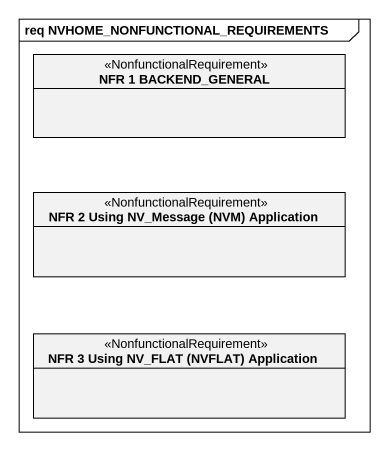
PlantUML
@startuml
mainframe req NVHOME_NONFUNCTIONAL_REQUIREMENTS
hide circle
hide empty members
class "NFR 1 BACKEND_GENERAL" as NFR_1_BACKEND_GENERAL <<NonfunctionalRequirement>>
class "NFR 2 Using NV_Message (NVM) Application" as NFR_2_Using_NV_Message_NVM <<NonfunctionalRequirement>>
class "NFR 3 Using NV_FLAT (NVFLAT) Application" as NFR_3_Using_NV_FLAT_NVFLAT <<NonfunctionalRequirement>>
@enduml
